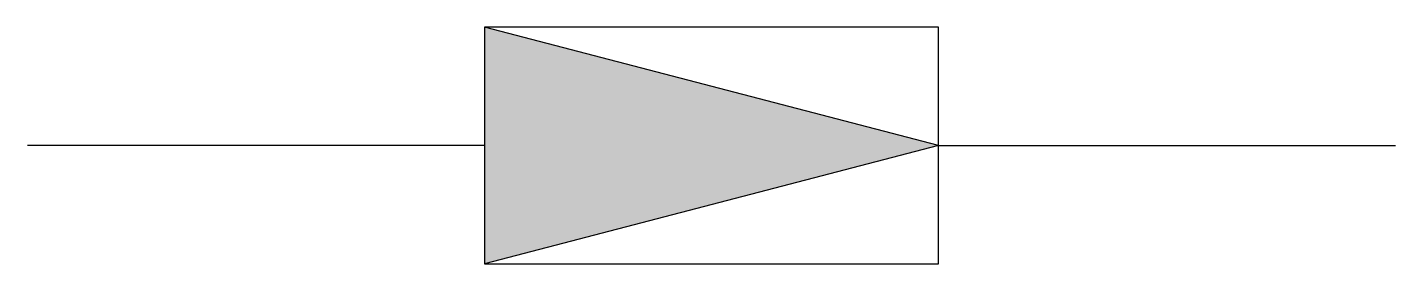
# Model space of a CAD drawing. Header units: metres. Extents: x 65014 to 67130, y -150102 to -149736.
import ezdxf

# ---------------------------------------------------------------- set-up
doc = ezdxf.new("R2010")
doc.units = ezdxf.units.M
doc.layers.add('DET1', color=1, linetype='Continuous')

msp = doc.modelspace()

# ---------------------------------------------------------------- linework, layer by layer
at = {"layer": 'DET1'}
for p, q in [((65720.59, -149735.92), (65720.59, -150102.15)), ((66423, -149919.03), (65720.59, -149735.92)), ((66423, -149735.92), (65720.59, -149735.92)), ((66423, -150102.15), (66423, -149735.92)), ((65720.59, -149919.03), (65014.03, -149919.03)), ((66423, -149919.03), (65720.59, -150102.15)), ((66423, -149919.03), (67129.56, -149919.03)), ((65720.59, -150102.15), (66423, -150102.15))]:
    msp.add_line(p, q, dxfattribs=at)
msp.add_solid([(65720.59, -149735.92), (65720.59, -150102.15), (66423, -149919.03)], dxfattribs=at)

doc.saveas('drawing.dxf')
